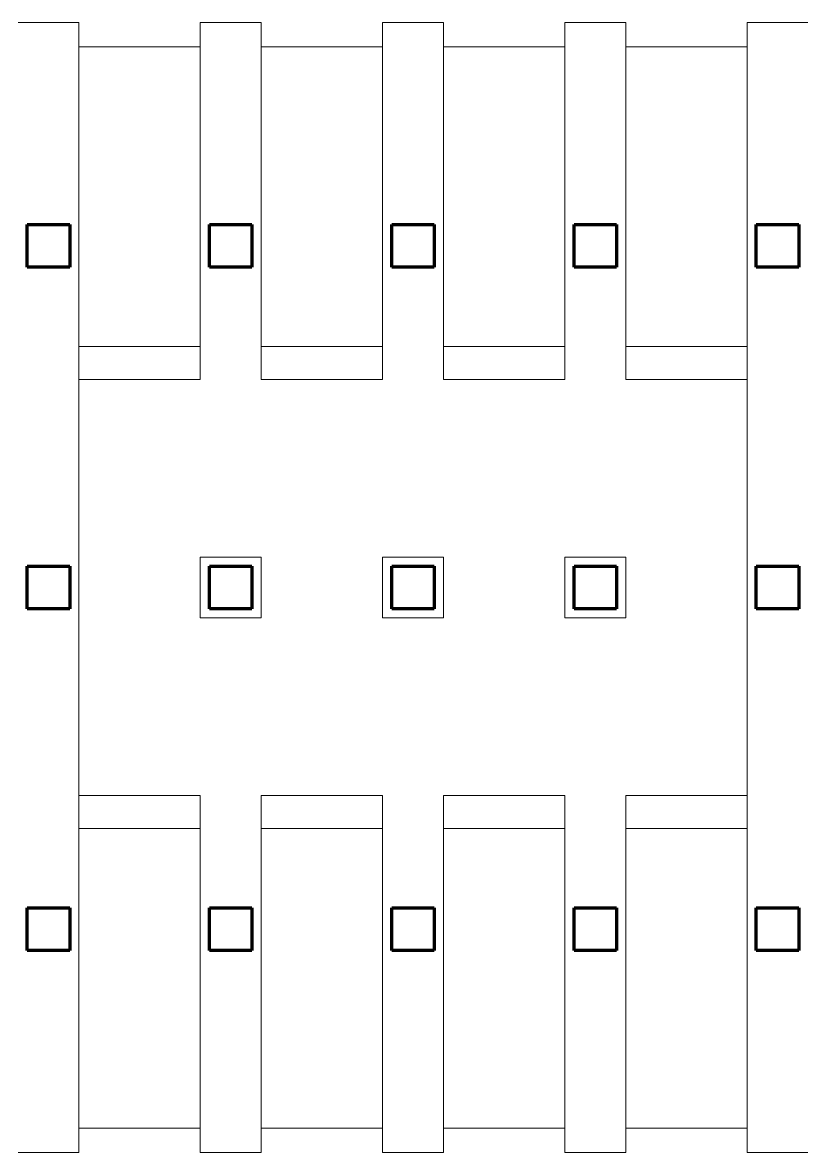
# Model space of a CAD drawing. Header units: metres. Extents: x 1807 to 3745, y 842 to 1968.
# Drawn here: x 3602.15 to 3627.85, y 1403.4 to 1440.6 of the extents above; entities that cross this region are included whole.
import ezdxf

# ---------------------------------------------------------------- set-up
doc = ezdxf.new("R2010")
doc.units = ezdxf.units.M
doc.header["$MEASUREMENT"] = 0
doc.layers.add('Level 1', color=7, linetype='Continuous', lineweight=0)

msp = doc.modelspace()

# ---------------------------------------------------------------- linework, layer by layer
at = {"layer": 'Level 1', "color": 7, "linetype": 'Continuous', "lineweight": 0}
for p, q in [((3602, 1440.6), (3604, 1440.6)), ((3604, 1440.6), (3604, 1439.8)), ((3608, 1439.8), (3608, 1440.6)), ((3608, 1440.6), (3610, 1440.6)), ((3610, 1440.6), (3610, 1439.8)), ((3614, 1439.8), (3614, 1440.6)), ((3614, 1440.6), (3616, 1440.6)), ((3616, 1440.6), (3616, 1439.8)), ((3620, 1439.8), (3620, 1440.6)), ((3620, 1440.6), (3622, 1440.6)), ((3622, 1440.6), (3622, 1439.8)), ((3626, 1439.8), (3626, 1440.6)), ((3626, 1440.6), (3628, 1440.6)), ((3604, 1439.8), (3604, 1404.2)), ((3604, 1439.8), (3608, 1439.8)), ((3608, 1439.8), (3608, 1428.85)), ((3610, 1439.8), (3610, 1428.85)), ((3610, 1439.8), (3614, 1439.8)), ((3614, 1439.8), (3614, 1428.85)), ((3616, 1439.8), (3616, 1428.85)), ((3616, 1439.8), (3620, 1439.8)), ((3620, 1439.8), (3620, 1428.85)), ((3622, 1439.8), (3622, 1428.85)), ((3622, 1439.8), (3626, 1439.8)), ((3626, 1439.8), (3626, 1404.2)), ((3604, 1429.935), (3608, 1429.935)), ((3614, 1429.935), (3610, 1429.935)), ((3620, 1429.935), (3616, 1429.935)), ((3626, 1429.935), (3622, 1429.935)), ((3604, 1428.85), (3608, 1428.85)), ((3614, 1428.85), (3610, 1428.85)), ((3620, 1428.85), (3616, 1428.85)), ((3626, 1428.85), (3622, 1428.85)), ((3608, 1423), (3610, 1423)), ((3608, 1421), (3608, 1423)), ((3610, 1423), (3610, 1421)), ((3614, 1423), (3616, 1423)), ((3614, 1421), (3614, 1423)), ((3616, 1423), (3616, 1421)), ((3620, 1423), (3622, 1423)), ((3620, 1421), (3620, 1423)), ((3622, 1423), (3622, 1421)), ((3610, 1421), (3608, 1421)), ((3616, 1421), (3614, 1421)), ((3622, 1421), (3620, 1421)), ((3604, 1415.15), (3608, 1415.15)), ((3608, 1404.2), (3608, 1415.15)), ((3610, 1404.2), (3610, 1415.15)), ((3614, 1415.15), (3610, 1415.15)), ((3614, 1404.2), (3614, 1415.15)), ((3616, 1404.2), (3616, 1415.15)), ((3620, 1415.15), (3616, 1415.15)), ((3620, 1404.2), (3620, 1415.15)), ((3622, 1404.2), (3622, 1415.15)), ((3626, 1415.15), (3622, 1415.15)), ((3604, 1414.065), (3608, 1414.065)), ((3614, 1414.065), (3610, 1414.065)), ((3620, 1414.065), (3616, 1414.065)), ((3626, 1414.065), (3622, 1414.065)), ((3608, 1404.2), (3604, 1404.2)), ((3604, 1404.2), (3604, 1403.4)), ((3608, 1403.4), (3608, 1404.2)), ((3614, 1404.2), (3610, 1404.2)), ((3610, 1404.2), (3610, 1403.4)), ((3614, 1403.4), (3614, 1404.2)), ((3620, 1404.2), (3616, 1404.2)), ((3616, 1404.2), (3616, 1403.4)), ((3620, 1403.4), (3620, 1404.2)), ((3626, 1404.2), (3622, 1404.2)), ((3622, 1404.2), (3622, 1403.4)), ((3626, 1403.4), (3626, 1404.2)), ((3604, 1403.4), (3602, 1403.4)), ((3610, 1403.4), (3608, 1403.4)), ((3616, 1403.4), (3614, 1403.4)), ((3622, 1403.4), (3620, 1403.4)), ((3628, 1403.4), (3626, 1403.4))]:
    msp.add_line(p, q, dxfattribs=at)
at = {"layer": 'Level 1', "color": 7, "linetype": 'Continuous', "lineweight": 70}
for p, q in [((3602.3, 1433.95), (3603.7, 1433.95)), ((3602.3, 1432.55), (3602.3, 1433.95)), ((3603.7, 1433.95), (3603.7, 1432.55)), ((3608.3, 1433.95), (3609.7, 1433.95)), ((3608.3, 1432.55), (3608.3, 1433.95)), ((3609.7, 1433.95), (3609.7, 1432.55)), ((3614.3, 1433.95), (3615.7, 1433.95)), ((3614.3, 1432.55), (3614.3, 1433.95)), ((3615.7, 1433.95), (3615.7, 1432.55)), ((3620.3, 1433.95), (3621.7, 1433.95)), ((3620.3, 1432.55), (3620.3, 1433.95)), ((3621.7, 1433.95), (3621.7, 1432.55)), ((3626.3, 1433.95), (3627.7, 1433.95)), ((3626.3, 1432.55), (3626.3, 1433.95)), ((3627.7, 1433.95), (3627.7, 1432.55)), ((3603.7, 1432.55), (3602.3, 1432.55)), ((3609.7, 1432.55), (3608.3, 1432.55)), ((3615.7, 1432.55), (3614.3, 1432.55)), ((3621.7, 1432.55), (3620.3, 1432.55)), ((3627.7, 1432.55), (3626.3, 1432.55)), ((3602.3, 1422.7), (3603.7, 1422.7)), ((3602.3, 1421.3), (3602.3, 1422.7)), ((3603.7, 1422.7), (3603.7, 1421.3)), ((3608.3, 1422.7), (3609.7, 1422.7)), ((3608.3, 1421.3), (3608.3, 1422.7)), ((3609.7, 1422.7), (3609.7, 1421.3)), ((3614.3, 1422.7), (3615.7, 1422.7)), ((3614.3, 1421.3), (3614.3, 1422.7)), ((3615.7, 1422.7), (3615.7, 1421.3)), ((3620.3, 1422.7), (3621.7, 1422.7)), ((3620.3, 1421.3), (3620.3, 1422.7)), ((3621.7, 1422.7), (3621.7, 1421.3)), ((3626.3, 1422.7), (3627.7, 1422.7)), ((3626.3, 1421.3), (3626.3, 1422.7)), ((3627.7, 1422.7), (3627.7, 1421.3)), ((3603.7, 1421.3), (3602.3, 1421.3)), ((3609.7, 1421.3), (3608.3, 1421.3)), ((3615.7, 1421.3), (3614.3, 1421.3)), ((3621.7, 1421.3), (3620.3, 1421.3)), ((3627.7, 1421.3), (3626.3, 1421.3)), ((3602.3, 1411.45), (3603.7, 1411.45)), ((3602.3, 1410.05), (3602.3, 1411.45)), ((3603.7, 1411.45), (3603.7, 1410.05)), ((3608.3, 1411.45), (3609.7, 1411.45)), ((3608.3, 1410.05), (3608.3, 1411.45)), ((3609.7, 1411.45), (3609.7, 1410.05)), ((3614.3, 1411.45), (3615.7, 1411.45)), ((3614.3, 1410.05), (3614.3, 1411.45)), ((3615.7, 1411.45), (3615.7, 1410.05)), ((3620.3, 1411.45), (3621.7, 1411.45)), ((3620.3, 1410.05), (3620.3, 1411.45)), ((3621.7, 1411.45), (3621.7, 1410.05)), ((3626.3, 1411.45), (3627.7, 1411.45)), ((3626.3, 1410.05), (3626.3, 1411.45)), ((3627.7, 1411.45), (3627.7, 1410.05)), ((3603.7, 1410.05), (3602.3, 1410.05)), ((3609.7, 1410.05), (3608.3, 1410.05)), ((3615.7, 1410.05), (3614.3, 1410.05)), ((3621.7, 1410.05), (3620.3, 1410.05)), ((3627.7, 1410.05), (3626.3, 1410.05))]:
    msp.add_line(p, q, dxfattribs=at)

doc.saveas('drawing.dxf')
